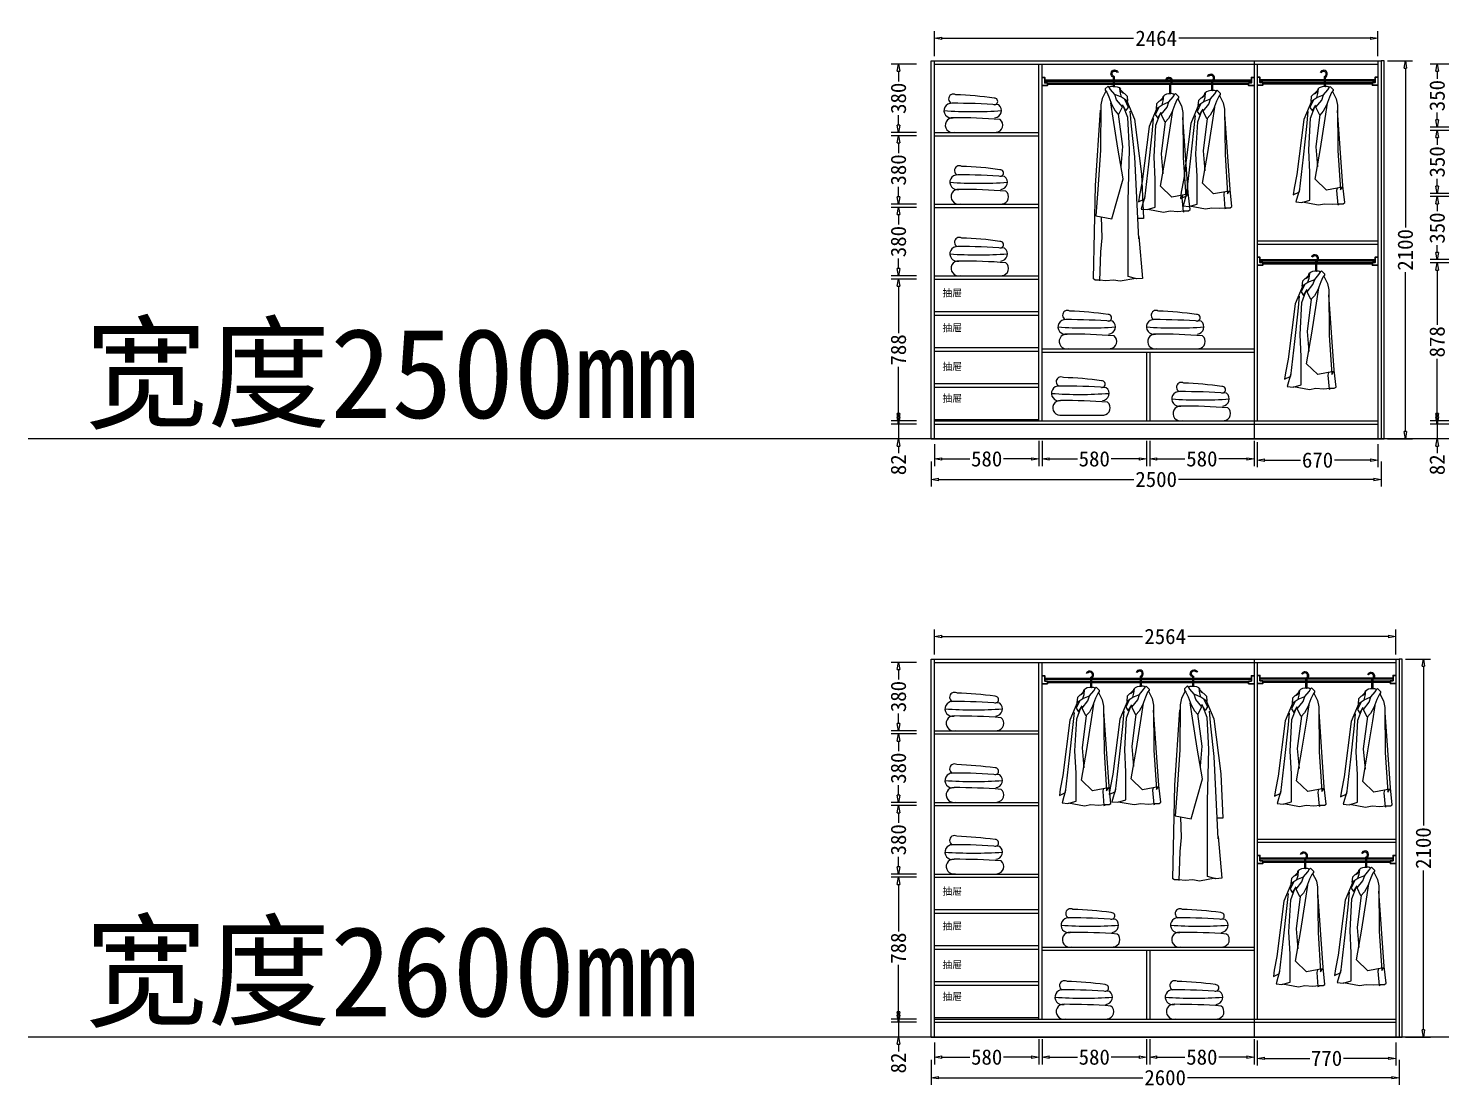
# Model space of a CAD drawing. Header units: millimetres. Extents: x 304407 to 361076, y -1262425 to -1203358.
# Drawn here: x 304407 to 312263, y -1242482 to -1236596 of the extents above; entities that cross this region are included whole.
import ezdxf

# ---------------------------------------------------------------- set-up
doc = ezdxf.new("R2010")
doc.units = ezdxf.units.MM
doc.header["$LTSCALE"] = 20
doc.layers.get('Defpoints').update_dxf_attribs({"color": 250})
for name, color, linetype in [('8', 8, 'Continuous'), ('LAYER10', 11, 'Continuous'), ('LAYER8', 11, 'Continuous'), ('图层3', 4, 'Continuous'), ('墙体', 40, 'Continuous')]:
    doc.layers.add(name, color=color, linetype=linetype)
doc.styles.get("Standard").update_dxf_attribs({"font": 'SimSun.ttf', "height": 85})
doc.styles.add('text', font='SimSun.ttf', dxfattribs={"height": 85})
doc.dimstyles.new('周文晶', dxfattribs={"dimtxt": 70, "dimasz": 40, "dimexe": 40, "dimexo": 30, "dimgap": 10, "dimtad": 0, "dimdec": 0, "dimtxsty": 'Standard', "dimblk": 'CLOSEDBLANK', "dimcen": 200, "dimclrd": 256, "dimclre": 256, "dimadec": 0, "dimazin": 0, "dimtfac": 1, "dimtdec": 0, "dimtmove": 0, "dimatfit": 3, "dimldrblk": 'CLOSEDBLANK', "dimfxl": 100, "dimfxlon": 1, "dimarcsym": 0})

# ---------------------------------------------------------------- blocks, each defined once
blk = doc.blocks.new('_ClosedBlank')
at = {"color": 0, "linetype": 'ByBlock', "lineweight": -2}
for p, q in [((-1, 0.17), (0, 0)), ((-1, 0.17), (-1, -0.17)), ((0, 0), (-1, -0.17))]:
    blk.add_line(p, q, dxfattribs=at)
blk = doc.blocks.new('*D1482')
at = {"lineweight": -2, "transparency": 16777216}
for p, q in [((309444, -1238907.1), (309444, -1239028.7)), ((310024, -1238888.7), (310024, -1239028.7)), ((309484, -1238988.7), (309640, -1238988.7)), ((309984, -1238988.7), (309828.1, -1238988.7))]:
    blk.add_line(p, q, dxfattribs=at)
at = {"layer": 'Defpoints', "color": 0, "transparency": 16777216}
for p in [(310024, -1238777.1), (309444, -1238877.1), (310024, -1238988.7)]:
    blk.add_point(p, dxfattribs=at)
at = {"lineweight": -2, "transparency": 16777216, "xscale": 40, "yscale": 40, "zscale": 40, "rotation": 180}
blk.add_blockref('_ClosedBlank', (309444, -1238988.7), dxfattribs=at)
at = {"lineweight": -2, "transparency": 16777216, "xscale": 40, "yscale": 40, "zscale": 40}
blk.add_blockref('_ClosedBlank', (310024, -1238988.7), dxfattribs=at)
at = {"color": 0, "transparency": 16777216, "insert": (309734, -1238988.7), "char_height": 85, "attachment_point": 5}
blk.add_mtext('580', dxfattribs=at)
blk = doc.blocks.new('*D1483')
at = {"lineweight": -2, "transparency": 16777216}
for p, q in [((310042, -1238888.7), (310042, -1239028.7)), ((310622, -1238888.7), (310622, -1239028.7)), ((310082, -1238988.7), (310238, -1238988.7)), ((310582, -1238988.7), (310426.1, -1238988.7))]:
    blk.add_line(p, q, dxfattribs=at)
at = {"layer": 'Defpoints', "color": 0, "transparency": 16777216}
for p in [(310042, -1236795.1), (310622, -1238777.1), (310622, -1238988.7)]:
    blk.add_point(p, dxfattribs=at)
at = {"lineweight": -2, "transparency": 16777216, "xscale": 40, "yscale": 40, "zscale": 40, "rotation": 180}
blk.add_blockref('_ClosedBlank', (310042, -1238988.7), dxfattribs=at)
at = {"lineweight": -2, "transparency": 16777216, "xscale": 40, "yscale": 40, "zscale": 40}
blk.add_blockref('_ClosedBlank', (310622, -1238988.7), dxfattribs=at)
at = {"color": 0, "transparency": 16777216, "insert": (310332, -1238988.7), "char_height": 85, "attachment_point": 5}
blk.add_mtext('580', dxfattribs=at)
blk = doc.blocks.new('*D1484')
at = {"lineweight": -2, "transparency": 16777216}
for p, q in [((309444, -1236751.7), (309444, -1236611.7)), ((311908, -1236751.7), (311908, -1236611.7)), ((309484, -1236651.7), (310550.3, -1236651.7)), ((311868, -1236651.7), (310801.7, -1236651.7))]:
    blk.add_line(p, q, dxfattribs=at)
at = {"layer": 'Defpoints', "color": 0, "transparency": 16777216}
for p in [(311908, -1236651.7), (309444, -1236795.1), (311908, -1236795.1)]:
    blk.add_point(p, dxfattribs=at)
at = {"lineweight": -2, "transparency": 16777216, "xscale": 40, "yscale": 40, "zscale": 40, "rotation": 180}
blk.add_blockref('_ClosedBlank', (309444, -1236651.7), dxfattribs=at)
at = {"lineweight": -2, "transparency": 16777216, "xscale": 40, "yscale": 40, "zscale": 40}
blk.add_blockref('_ClosedBlank', (311908, -1236651.7), dxfattribs=at)
at = {"color": 0, "transparency": 16777216, "insert": (310676, -1236651.7), "char_height": 85, "attachment_point": 5}
blk.add_mtext('2464', dxfattribs=at)
blk = doc.blocks.new('*D1485')
at = {"lineweight": -2, "transparency": 16777216}
for p, q in [((309426, -1239002.8), (309426, -1239142.8)), ((311926, -1239002.8), (311926, -1239142.8)), ((309466, -1239102.8), (310551.3, -1239102.8)), ((311886, -1239102.8), (310800.8, -1239102.8))]:
    blk.add_line(p, q, dxfattribs=at)
at = {"layer": 'Defpoints', "color": 0, "transparency": 16777216}
for p in [(309426, -1238877.1), (311926, -1238877.1), (311926, -1239102.8)]:
    blk.add_point(p, dxfattribs=at)
at = {"lineweight": -2, "transparency": 16777216, "xscale": 40, "yscale": 40, "zscale": 40, "rotation": 180}
blk.add_blockref('_ClosedBlank', (309426, -1239102.8), dxfattribs=at)
at = {"lineweight": -2, "transparency": 16777216, "xscale": 40, "yscale": 40, "zscale": 40}
blk.add_blockref('_ClosedBlank', (311926, -1239102.8), dxfattribs=at)
at = {"color": 0, "transparency": 16777216, "insert": (310676, -1239102.8), "char_height": 85, "attachment_point": 5}
blk.add_mtext('2500', dxfattribs=at)
blk = doc.blocks.new('*D1486')
at = {"lineweight": -2, "transparency": 16777216}
for p, q in [((309243.8, -1238755.1), (309243.8, -1238715.1)), ((309343.8, -1238795.1), (309203.8, -1238795.1)), ((309243.8, -1238795.1), (309243.8, -1238877.1)), ((309343.8, -1238877.1), (309203.8, -1238877.1)), ((309243.8, -1238917.1), (309243.8, -1238957.1))]:
    blk.add_line(p, q, dxfattribs=at)
at = {"layer": 'Defpoints', "color": 0, "transparency": 16777216}
for p in [(309243.8, -1238795.1), (309444, -1238795.1), (309426, -1238877.1)]:
    blk.add_point(p, dxfattribs=at)
at = {"lineweight": -2, "transparency": 16777216, "xscale": 40, "yscale": 40, "zscale": 40}
for p, rotation in [((309243.8, -1238795.1), 270), ((309243.8, -1238877.1), 90)]:
    blk.add_blockref('_ClosedBlank', p, dxfattribs=dict(at, rotation=rotation))
at = {"color": 0, "transparency": 16777216, "insert": (309243.8, -1239021.2), "char_height": 85, "attachment_point": 5, "rotation": 90}
blk.add_mtext('82', dxfattribs=at)
blk = doc.blocks.new('*D1487')
at = {"lineweight": -2, "transparency": 16777216}
for p, q in [((309343.8, -1237989.1), (309203.8, -1237989.1)), ((309243.8, -1238029.1), (309243.8, -1238289.8)), ((309243.8, -1238737.1), (309243.8, -1238476.5)), ((309343.8, -1238777.1), (309203.8, -1238777.1))]:
    blk.add_line(p, q, dxfattribs=at)
at = {"layer": 'Defpoints', "color": 0, "transparency": 16777216}
for p in [(309243.8, -1237989.1), (309444, -1237989.1), (309444, -1238777.1)]:
    blk.add_point(p, dxfattribs=at)
at = {"lineweight": -2, "transparency": 16777216, "xscale": 40, "yscale": 40, "zscale": 40}
for p, rotation in [((309243.8, -1237989.1), 90), ((309243.8, -1238777.1), 270)]:
    blk.add_blockref('_ClosedBlank', p, dxfattribs=dict(at, rotation=rotation))
at = {"color": 0, "transparency": 16777216, "insert": (309243.8, -1238383.1), "char_height": 85, "attachment_point": 5, "rotation": 90}
blk.add_mtext('788', dxfattribs=at)
blk = doc.blocks.new('*D1488')
at = {"lineweight": -2, "transparency": 16777216}
for p, q in [((309343.8, -1237591.1), (309203.8, -1237591.1)), ((309243.8, -1237631.1), (309243.8, -1237687.1)), ((309243.8, -1237931.1), (309243.8, -1237875.2)), ((309343.8, -1237971.1), (309203.8, -1237971.1))]:
    blk.add_line(p, q, dxfattribs=at)
at = {"layer": 'Defpoints', "color": 0, "transparency": 16777216}
for p in [(309243.8, -1237591.1), (309444, -1237591.1), (309444, -1237971.1)]:
    blk.add_point(p, dxfattribs=at)
at = {"lineweight": -2, "transparency": 16777216, "xscale": 40, "yscale": 40, "zscale": 40}
for p, rotation in [((309243.8, -1237591.1), 90), ((309243.8, -1237971.1), 270)]:
    blk.add_blockref('_ClosedBlank', p, dxfattribs=dict(at, rotation=rotation))
at = {"color": 0, "transparency": 16777216, "insert": (309243.8, -1237781.1), "char_height": 85, "attachment_point": 5, "rotation": 90}
blk.add_mtext('380', dxfattribs=at)
blk = doc.blocks.new('*D1489')
at = {"lineweight": -2, "transparency": 16777216}
for p, q in [((309343.8, -1237193.1), (309203.8, -1237193.1)), ((309243.8, -1237233.1), (309243.8, -1237289.1)), ((309243.8, -1237533.1), (309243.8, -1237477.2)), ((309343.8, -1237573.1), (309203.8, -1237573.1))]:
    blk.add_line(p, q, dxfattribs=at)
at = {"layer": 'Defpoints', "color": 0, "transparency": 16777216}
for p in [(309243.8, -1237193.1), (309444, -1237193.1), (309444, -1237573.1)]:
    blk.add_point(p, dxfattribs=at)
at = {"lineweight": -2, "transparency": 16777216, "xscale": 40, "yscale": 40, "zscale": 40}
for p, rotation in [((309243.8, -1237193.1), 90), ((309243.8, -1237573.1), 270)]:
    blk.add_blockref('_ClosedBlank', p, dxfattribs=dict(at, rotation=rotation))
at = {"color": 0, "transparency": 16777216, "insert": (309243.8, -1237383.1), "char_height": 85, "attachment_point": 5, "rotation": 90}
blk.add_mtext('380', dxfattribs=at)
blk = doc.blocks.new('*D1490')
at = {"lineweight": -2, "transparency": 16777216}
for p, q in [((309343.8, -1236795.1), (309203.8, -1236795.1)), ((309243.8, -1236835.1), (309243.8, -1236891.1)), ((309243.8, -1237135.1), (309243.8, -1237079.2)), ((309343.8, -1237175.1), (309203.8, -1237175.1))]:
    blk.add_line(p, q, dxfattribs=at)
at = {"layer": 'Defpoints', "color": 0, "transparency": 16777216}
for p in [(309243.8, -1236795.1), (309444, -1236795.1), (309444, -1237175.1)]:
    blk.add_point(p, dxfattribs=at)
at = {"lineweight": -2, "transparency": 16777216, "xscale": 40, "yscale": 40, "zscale": 40}
for p, rotation in [((309243.8, -1236795.1), 90), ((309243.8, -1237175.1), 270)]:
    blk.add_blockref('_ClosedBlank', p, dxfattribs=dict(at, rotation=rotation))
at = {"color": 0, "transparency": 16777216, "insert": (309243.8, -1236985.1), "char_height": 85, "attachment_point": 5, "rotation": 90}
blk.add_mtext('380', dxfattribs=at)
blk = doc.blocks.new('*D1491')
at = {"lineweight": -2, "transparency": 16777216}
for p, q in [((311960.9, -1236777.1), (312100.9, -1236777.1)), ((312060.9, -1236817.1), (312060.9, -1237702.4)), ((312060.9, -1238837.1), (312060.9, -1237951.9)), ((311960.9, -1238877.1), (312100.9, -1238877.1))]:
    blk.add_line(p, q, dxfattribs=at)
at = {"layer": 'Defpoints', "color": 0, "transparency": 16777216}
for p in [(311926, -1236777.1), (312060.9, -1236777.1), (311926, -1238877.1)]:
    blk.add_point(p, dxfattribs=at)
at = {"lineweight": -2, "transparency": 16777216, "xscale": 40, "yscale": 40, "zscale": 40}
for p, rotation in [((312060.9, -1236777.1), 90), ((312060.9, -1238877.1), 270)]:
    blk.add_blockref('_ClosedBlank', p, dxfattribs=dict(at, rotation=rotation))
at = {"color": 0, "transparency": 16777216, "insert": (312060.9, -1237827.1), "char_height": 85, "attachment_point": 5, "rotation": 90}
blk.add_mtext('2100', dxfattribs=at)
blk = doc.blocks.new('*D1492')
at = {"lineweight": -2, "transparency": 16777216}
for p, q in [((311238, -1238895.3), (311238, -1239035.3)), ((311908, -1238907.1), (311908, -1239035.3)), ((311278, -1238995.3), (311478.3, -1238995.3)), ((311868, -1238995.3), (311667.8, -1238995.3))]:
    blk.add_line(p, q, dxfattribs=at)
at = {"layer": 'Defpoints', "color": 0, "transparency": 16777216}
for p in [(311238, -1238777.1), (311908, -1238877.1), (311908, -1238995.3)]:
    blk.add_point(p, dxfattribs=at)
at = {"lineweight": -2, "transparency": 16777216, "xscale": 40, "yscale": 40, "zscale": 40, "rotation": 180}
blk.add_blockref('_ClosedBlank', (311238, -1238995.3), dxfattribs=at)
at = {"lineweight": -2, "transparency": 16777216, "xscale": 40, "yscale": 40, "zscale": 40}
blk.add_blockref('_ClosedBlank', (311908, -1238995.3), dxfattribs=at)
at = {"color": 0, "transparency": 16777216, "insert": (311573, -1238995.3), "char_height": 85, "attachment_point": 5}
blk.add_mtext('670', dxfattribs=at)
blk = doc.blocks.new('*D1523')
at = {"lineweight": -2, "transparency": 16777216}
for p, q in [((312238, -1238755.1), (312238, -1238715.1)), ((312338, -1238795.1), (312198, -1238795.1)), ((312238, -1238795.1), (312238, -1238877.1)), ((312338, -1238877.1), (312198, -1238877.1)), ((312238, -1238917.1), (312238, -1238957.1))]:
    blk.add_line(p, q, dxfattribs=at)
at = {"layer": 'Defpoints', "color": 0, "transparency": 16777216}
for p in [(312238, -1238795.1), (312438.2, -1238795.1), (312420.2, -1238877.1)]:
    blk.add_point(p, dxfattribs=at)
at = {"lineweight": -2, "transparency": 16777216, "xscale": 40, "yscale": 40, "zscale": 40}
for p, rotation in [((312238, -1238795.1), 270), ((312238, -1238877.1), 90)]:
    blk.add_blockref('_ClosedBlank', p, dxfattribs=dict(at, rotation=rotation))
at = {"color": 0, "transparency": 16777216, "insert": (312238, -1239021.2), "char_height": 85, "attachment_point": 5, "rotation": 90}
blk.add_mtext('82', dxfattribs=at)
blk = doc.blocks.new('*D1524')
at = {"lineweight": -2, "transparency": 16777216}
for p, q in [((312338, -1237899.1), (312198, -1237899.1)), ((312238, -1237939.1), (312238, -1238243.6)), ((312238, -1238737.1), (312238, -1238432.6)), ((312338, -1238777.1), (312198, -1238777.1))]:
    blk.add_line(p, q, dxfattribs=at)
at = {"layer": 'Defpoints', "color": 0, "transparency": 16777216}
for p in [(312238, -1237899.1), (312438.2, -1237899.1), (312438.2, -1238777.1)]:
    blk.add_point(p, dxfattribs=at)
at = {"lineweight": -2, "transparency": 16777216, "xscale": 40, "yscale": 40, "zscale": 40}
for p, rotation in [((312238, -1237899.1), 90), ((312238, -1238777.1), 270)]:
    blk.add_blockref('_ClosedBlank', p, dxfattribs=dict(at, rotation=rotation))
at = {"color": 0, "transparency": 16777216, "insert": (312238, -1238338.1), "char_height": 85, "attachment_point": 5, "rotation": 90}
blk.add_mtext('878', dxfattribs=at)
blk = doc.blocks.new('*D1525')
at = {"lineweight": -2, "transparency": 16777216}
for p, q in [((312338, -1237531.1), (312198, -1237531.1)), ((312238, -1237571.1), (312238, -1237612.1)), ((312238, -1237841.1), (312238, -1237800.2)), ((312338, -1237881.1), (312198, -1237881.1))]:
    blk.add_line(p, q, dxfattribs=at)
at = {"layer": 'Defpoints', "color": 0, "transparency": 16777216}
for p in [(312238, -1237531.1), (312438.2, -1237531.1), (312438.2, -1237881.1)]:
    blk.add_point(p, dxfattribs=at)
at = {"lineweight": -2, "transparency": 16777216, "xscale": 40, "yscale": 40, "zscale": 40}
for p, rotation in [((312238, -1237531.1), 90), ((312238, -1237881.1), 270)]:
    blk.add_blockref('_ClosedBlank', p, dxfattribs=dict(at, rotation=rotation))
at = {"color": 0, "transparency": 16777216, "insert": (312238, -1237706.1), "char_height": 85, "attachment_point": 5, "rotation": 90}
blk.add_mtext('350', dxfattribs=at)
blk = doc.blocks.new('*D1526')
at = {"lineweight": -2, "transparency": 16777216}
for p, q in [((312338, -1237163.1), (312198, -1237163.1)), ((312238, -1237203.1), (312238, -1237244.1)), ((312238, -1237473.1), (312238, -1237432.2)), ((312338, -1237513.1), (312198, -1237513.1))]:
    blk.add_line(p, q, dxfattribs=at)
at = {"layer": 'Defpoints', "color": 0, "transparency": 16777216}
for p in [(312238, -1237163.1), (312438.2, -1237163.1), (312438.2, -1237513.1)]:
    blk.add_point(p, dxfattribs=at)
at = {"lineweight": -2, "transparency": 16777216, "xscale": 40, "yscale": 40, "zscale": 40}
for p, rotation in [((312238, -1237163.1), 90), ((312238, -1237513.1), 270)]:
    blk.add_blockref('_ClosedBlank', p, dxfattribs=dict(at, rotation=rotation))
at = {"color": 0, "transparency": 16777216, "insert": (312238, -1237338.1), "char_height": 85, "attachment_point": 5, "rotation": 90}
blk.add_mtext('350', dxfattribs=at)
blk = doc.blocks.new('*D1527')
at = {"lineweight": -2, "transparency": 16777216}
for p, q in [((312338, -1236795.1), (312198, -1236795.1)), ((312238, -1236835.1), (312238, -1236876.1)), ((312238, -1237105.1), (312238, -1237064.2)), ((312338, -1237145.1), (312198, -1237145.1))]:
    blk.add_line(p, q, dxfattribs=at)
at = {"layer": 'Defpoints', "color": 0, "transparency": 16777216}
for p in [(312238, -1236795.1), (312438.2, -1236795.1), (312438.2, -1237145.1)]:
    blk.add_point(p, dxfattribs=at)
at = {"lineweight": -2, "transparency": 16777216, "xscale": 40, "yscale": 40, "zscale": 40}
for p, rotation in [((312238, -1236795.1), 90), ((312238, -1237145.1), 270)]:
    blk.add_blockref('_ClosedBlank', p, dxfattribs=dict(at, rotation=rotation))
at = {"color": 0, "transparency": 16777216, "insert": (312238, -1236970.1), "char_height": 85, "attachment_point": 5, "rotation": 90}
blk.add_mtext('350', dxfattribs=at)
blk = doc.blocks.new('*D1571')
at = {"lineweight": -2, "transparency": 16777216}
for p, q in [((310024, -1242212.5), (310024, -1242352.5)), ((309444, -1242230.9), (309444, -1242352.5)), ((309484, -1242312.5), (309640, -1242312.5)), ((309984, -1242312.5), (309828.1, -1242312.5))]:
    blk.add_line(p, q, dxfattribs=at)
at = {"layer": 'Defpoints', "color": 0, "transparency": 16777216}
for p in [(310024, -1242100.9), (309444, -1242200.9), (310024, -1242312.5)]:
    blk.add_point(p, dxfattribs=at)
at = {"lineweight": -2, "transparency": 16777216, "xscale": 40, "yscale": 40, "zscale": 40, "rotation": 180}
blk.add_blockref('_ClosedBlank', (309444, -1242312.5), dxfattribs=at)
at = {"lineweight": -2, "transparency": 16777216, "xscale": 40, "yscale": 40, "zscale": 40}
blk.add_blockref('_ClosedBlank', (310024, -1242312.5), dxfattribs=at)
at = {"color": 0, "transparency": 16777216, "insert": (309734, -1242312.5), "char_height": 85, "attachment_point": 5}
blk.add_mtext('580', dxfattribs=at)
blk = doc.blocks.new('*D1572')
at = {"lineweight": -2, "transparency": 16777216}
for p, q in [((310042, -1242212.5), (310042, -1242352.5)), ((310622, -1242212.5), (310622, -1242352.5)), ((310082, -1242312.5), (310238, -1242312.5)), ((310582, -1242312.5), (310426.1, -1242312.5))]:
    blk.add_line(p, q, dxfattribs=at)
at = {"layer": 'Defpoints', "color": 0, "transparency": 16777216}
for p in [(310042, -1240118.9), (310622, -1242100.9), (310622, -1242312.5)]:
    blk.add_point(p, dxfattribs=at)
at = {"lineweight": -2, "transparency": 16777216, "xscale": 40, "yscale": 40, "zscale": 40, "rotation": 180}
blk.add_blockref('_ClosedBlank', (310042, -1242312.5), dxfattribs=at)
at = {"lineweight": -2, "transparency": 16777216, "xscale": 40, "yscale": 40, "zscale": 40}
blk.add_blockref('_ClosedBlank', (310622, -1242312.5), dxfattribs=at)
at = {"color": 0, "transparency": 16777216, "insert": (310332, -1242312.5), "char_height": 85, "attachment_point": 5}
blk.add_mtext('580', dxfattribs=at)
blk = doc.blocks.new('*D1573')
at = {"lineweight": -2, "transparency": 16777216}
for p, q in [((309444, -1240075.6), (309444, -1239935.6)), ((312008, -1240075.6), (312008, -1239935.6)), ((309484, -1239975.6), (310600.3, -1239975.6)), ((311968, -1239975.6), (310851.7, -1239975.6))]:
    blk.add_line(p, q, dxfattribs=at)
at = {"layer": 'Defpoints', "color": 0, "transparency": 16777216}
for p in [(312008, -1239975.6), (309444, -1240118.9), (312008, -1240118.9)]:
    blk.add_point(p, dxfattribs=at)
at = {"lineweight": -2, "transparency": 16777216, "xscale": 40, "yscale": 40, "zscale": 40, "rotation": 180}
blk.add_blockref('_ClosedBlank', (309444, -1239975.6), dxfattribs=at)
at = {"lineweight": -2, "transparency": 16777216, "xscale": 40, "yscale": 40, "zscale": 40}
blk.add_blockref('_ClosedBlank', (312008, -1239975.6), dxfattribs=at)
at = {"color": 0, "transparency": 16777216, "insert": (310726, -1239975.6), "char_height": 85, "attachment_point": 5}
blk.add_mtext('2564', dxfattribs=at)
blk = doc.blocks.new('*D1574')
at = {"lineweight": -2, "transparency": 16777216}
for p, q in [((309426, -1242326.6), (309426, -1242466.6)), ((312026, -1242326.6), (312026, -1242466.6)), ((309466, -1242426.6), (310601.3, -1242426.6)), ((311986, -1242426.6), (310850.8, -1242426.6))]:
    blk.add_line(p, q, dxfattribs=at)
at = {"layer": 'Defpoints', "color": 0, "transparency": 16777216}
for p in [(309426, -1242200.9), (312026, -1242200.9), (312026, -1242426.6)]:
    blk.add_point(p, dxfattribs=at)
at = {"lineweight": -2, "transparency": 16777216, "xscale": 40, "yscale": 40, "zscale": 40, "rotation": 180}
blk.add_blockref('_ClosedBlank', (309426, -1242426.6), dxfattribs=at)
at = {"lineweight": -2, "transparency": 16777216, "xscale": 40, "yscale": 40, "zscale": 40}
blk.add_blockref('_ClosedBlank', (312026, -1242426.6), dxfattribs=at)
at = {"color": 0, "transparency": 16777216, "insert": (310726, -1242426.6), "char_height": 85, "attachment_point": 5}
blk.add_mtext('2600', dxfattribs=at)
blk = doc.blocks.new('*D1575')
at = {"lineweight": -2, "transparency": 16777216}
for p, q in [((309243.8, -1242078.9), (309243.8, -1242038.9)), ((309343.8, -1242118.9), (309203.8, -1242118.9)), ((309243.8, -1242118.9), (309243.8, -1242200.9)), ((309343.8, -1242200.9), (309203.8, -1242200.9)), ((309243.8, -1242240.9), (309243.8, -1242280.9))]:
    blk.add_line(p, q, dxfattribs=at)
at = {"layer": 'Defpoints', "color": 0, "transparency": 16777216}
for p in [(309243.8, -1242118.9), (309444, -1242118.9), (309426, -1242200.9)]:
    blk.add_point(p, dxfattribs=at)
at = {"lineweight": -2, "transparency": 16777216, "xscale": 40, "yscale": 40, "zscale": 40}
for p, rotation in [((309243.8, -1242118.9), 270), ((309243.8, -1242200.9), 90)]:
    blk.add_blockref('_ClosedBlank', p, dxfattribs=dict(at, rotation=rotation))
at = {"color": 0, "transparency": 16777216, "insert": (309243.8, -1242345), "char_height": 85, "attachment_point": 5, "rotation": 90}
blk.add_mtext('82', dxfattribs=at)
blk = doc.blocks.new('*D1576')
at = {"lineweight": -2, "transparency": 16777216}
for p, q in [((309343.8, -1241312.9), (309203.8, -1241312.9)), ((309243.8, -1241352.9), (309243.8, -1241613.6)), ((309243.8, -1242060.9), (309243.8, -1241800.3)), ((309343.8, -1242100.9), (309203.8, -1242100.9))]:
    blk.add_line(p, q, dxfattribs=at)
at = {"layer": 'Defpoints', "color": 0, "transparency": 16777216}
for p in [(309243.8, -1241312.9), (309444, -1241312.9), (309444, -1242100.9)]:
    blk.add_point(p, dxfattribs=at)
at = {"lineweight": -2, "transparency": 16777216, "xscale": 40, "yscale": 40, "zscale": 40}
for p, rotation in [((309243.8, -1241312.9), 90), ((309243.8, -1242100.9), 270)]:
    blk.add_blockref('_ClosedBlank', p, dxfattribs=dict(at, rotation=rotation))
at = {"color": 0, "transparency": 16777216, "insert": (309243.8, -1241706.9), "char_height": 85, "attachment_point": 5, "rotation": 90}
blk.add_mtext('788', dxfattribs=at)
blk = doc.blocks.new('*D1577')
at = {"lineweight": -2, "transparency": 16777216}
for p, q in [((309343.8, -1240914.9), (309203.8, -1240914.9)), ((309243.8, -1240954.9), (309243.8, -1241010.9)), ((309243.8, -1241254.9), (309243.8, -1241199)), ((309343.8, -1241294.9), (309203.8, -1241294.9))]:
    blk.add_line(p, q, dxfattribs=at)
at = {"layer": 'Defpoints', "color": 0, "transparency": 16777216}
for p in [(309243.8, -1240914.9), (309444, -1240914.9), (309444, -1241294.9)]:
    blk.add_point(p, dxfattribs=at)
at = {"lineweight": -2, "transparency": 16777216, "xscale": 40, "yscale": 40, "zscale": 40}
for p, rotation in [((309243.8, -1240914.9), 90), ((309243.8, -1241294.9), 270)]:
    blk.add_blockref('_ClosedBlank', p, dxfattribs=dict(at, rotation=rotation))
at = {"color": 0, "transparency": 16777216, "insert": (309243.8, -1241104.9), "char_height": 85, "attachment_point": 5, "rotation": 90}
blk.add_mtext('380', dxfattribs=at)
blk = doc.blocks.new('*D1578')
at = {"lineweight": -2, "transparency": 16777216}
for p, q in [((309343.8, -1240516.9), (309203.8, -1240516.9)), ((309243.8, -1240556.9), (309243.8, -1240612.9)), ((309243.8, -1240856.9), (309243.8, -1240801)), ((309343.8, -1240896.9), (309203.8, -1240896.9))]:
    blk.add_line(p, q, dxfattribs=at)
at = {"layer": 'Defpoints', "color": 0, "transparency": 16777216}
for p in [(309243.8, -1240516.9), (309444, -1240516.9), (309444, -1240896.9)]:
    blk.add_point(p, dxfattribs=at)
at = {"lineweight": -2, "transparency": 16777216, "xscale": 40, "yscale": 40, "zscale": 40}
for p, rotation in [((309243.8, -1240516.9), 90), ((309243.8, -1240896.9), 270)]:
    blk.add_blockref('_ClosedBlank', p, dxfattribs=dict(at, rotation=rotation))
at = {"color": 0, "transparency": 16777216, "insert": (309243.8, -1240706.9), "char_height": 85, "attachment_point": 5, "rotation": 90}
blk.add_mtext('380', dxfattribs=at)
blk = doc.blocks.new('*D1579')
at = {"lineweight": -2, "transparency": 16777216}
for p, q in [((309343.8, -1240118.9), (309203.8, -1240118.9)), ((309243.8, -1240158.9), (309243.8, -1240214.9)), ((309243.8, -1240458.9), (309243.8, -1240403)), ((309343.8, -1240498.9), (309203.8, -1240498.9))]:
    blk.add_line(p, q, dxfattribs=at)
at = {"layer": 'Defpoints', "color": 0, "transparency": 16777216}
for p in [(309243.8, -1240118.9), (309444, -1240118.9), (309444, -1240498.9)]:
    blk.add_point(p, dxfattribs=at)
at = {"lineweight": -2, "transparency": 16777216, "xscale": 40, "yscale": 40, "zscale": 40}
for p, rotation in [((309243.8, -1240118.9), 90), ((309243.8, -1240498.9), 270)]:
    blk.add_blockref('_ClosedBlank', p, dxfattribs=dict(at, rotation=rotation))
at = {"color": 0, "transparency": 16777216, "insert": (309243.8, -1240308.9), "char_height": 85, "attachment_point": 5, "rotation": 90}
blk.add_mtext('380', dxfattribs=at)
blk = doc.blocks.new('*D1580')
at = {"lineweight": -2, "transparency": 16777216}
for p, q in [((312060.9, -1240100.9), (312200.9, -1240100.9)), ((312160.9, -1240140.9), (312160.9, -1241026.2)), ((312160.9, -1242160.9), (312160.9, -1241275.7)), ((312060.9, -1242200.9), (312200.9, -1242200.9))]:
    blk.add_line(p, q, dxfattribs=at)
at = {"layer": 'Defpoints', "color": 0, "transparency": 16777216}
for p in [(312026, -1240100.9), (312160.9, -1240100.9), (312026, -1242200.9)]:
    blk.add_point(p, dxfattribs=at)
at = {"lineweight": -2, "transparency": 16777216, "xscale": 40, "yscale": 40, "zscale": 40}
for p, rotation in [((312160.9, -1240100.9), 90), ((312160.9, -1242200.9), 270)]:
    blk.add_blockref('_ClosedBlank', p, dxfattribs=dict(at, rotation=rotation))
at = {"color": 0, "transparency": 16777216, "insert": (312160.9, -1241150.9), "char_height": 85, "attachment_point": 5, "rotation": 90}
blk.add_mtext('2100', dxfattribs=at)
blk = doc.blocks.new('*D1581')
at = {"lineweight": -2, "transparency": 16777216}
for p, q in [((311238, -1242219.2), (311238, -1242359.2)), ((312008, -1242230.9), (312008, -1242359.2)), ((311278, -1242319.2), (311529.2, -1242319.2)), ((311968, -1242319.2), (311716.9, -1242319.2))]:
    blk.add_line(p, q, dxfattribs=at)
at = {"layer": 'Defpoints', "color": 0, "transparency": 16777216}
for p in [(311238, -1242100.9), (312008, -1242200.9), (312008, -1242319.2)]:
    blk.add_point(p, dxfattribs=at)
at = {"lineweight": -2, "transparency": 16777216, "xscale": 40, "yscale": 40, "zscale": 40, "rotation": 180}
blk.add_blockref('_ClosedBlank', (311238, -1242319.2), dxfattribs=at)
at = {"lineweight": -2, "transparency": 16777216, "xscale": 40, "yscale": 40, "zscale": 40}
blk.add_blockref('_ClosedBlank', (312008, -1242319.2), dxfattribs=at)
at = {"color": 0, "transparency": 16777216, "insert": (311623, -1242319.2), "char_height": 85, "attachment_point": 5}
blk.add_mtext('770', dxfattribs=at)
blk = doc.blocks.new('*D1608')
at = {"lineweight": -2, "transparency": 16777216}
for p, q in [((310640, -1242212.5), (310640, -1242352.5)), ((311220, -1242212.5), (311220, -1242352.5)), ((310680, -1242312.5), (310836, -1242312.5)), ((311180, -1242312.5), (311024.1, -1242312.5))]:
    blk.add_line(p, q, dxfattribs=at)
at = {"layer": 'Defpoints', "color": 0, "transparency": 16777216}
for p in [(310640, -1242100.9), (311220, -1242100.9), (311220, -1242312.5)]:
    blk.add_point(p, dxfattribs=at)
at = {"lineweight": -2, "transparency": 16777216, "xscale": 40, "yscale": 40, "zscale": 40, "rotation": 180}
blk.add_blockref('_ClosedBlank', (310640, -1242312.5), dxfattribs=at)
at = {"lineweight": -2, "transparency": 16777216, "xscale": 40, "yscale": 40, "zscale": 40}
blk.add_blockref('_ClosedBlank', (311220, -1242312.5), dxfattribs=at)
at = {"color": 0, "transparency": 16777216, "insert": (310930, -1242312.5), "char_height": 85, "attachment_point": 5}
blk.add_mtext('580', dxfattribs=at)
blk = doc.blocks.new('*D1685')
at = {"lineweight": -2, "transparency": 16777216}
for p, q in [((310640, -1238888.7), (310640, -1239028.7)), ((311220, -1238888.7), (311220, -1239028.7)), ((310680, -1238988.7), (310836, -1238988.7)), ((311180, -1238988.7), (311024.1, -1238988.7))]:
    blk.add_line(p, q, dxfattribs=at)
at = {"layer": 'Defpoints', "color": 0, "transparency": 16777216}
for p in [(310640, -1238777.1), (311220, -1238777.1), (311220, -1238988.7)]:
    blk.add_point(p, dxfattribs=at)
at = {"lineweight": -2, "transparency": 16777216, "xscale": 40, "yscale": 40, "zscale": 40, "rotation": 180}
blk.add_blockref('_ClosedBlank', (310640, -1238988.7), dxfattribs=at)
at = {"lineweight": -2, "transparency": 16777216, "xscale": 40, "yscale": 40, "zscale": 40}
blk.add_blockref('_ClosedBlank', (311220, -1238988.7), dxfattribs=at)
at = {"color": 0, "transparency": 16777216, "insert": (310930, -1238988.7), "char_height": 85, "attachment_point": 5}
blk.add_mtext('580', dxfattribs=at)
blk = doc.blocks.new('A$C1C5764E0')
at = {"layer": '8'}
for p, q in [((172.3, 708.4), (172.3, 657.4)), ((178.3, 708.4), (178.3, 657.4)), ((135.3, 635.3), (99.9, 601.9)), ((137.4, 618.5), (140.1, 644.9)), ((167.9, 611.6), (191.5, 639.3)), ((191.5, 639.3), (201.2, 654.6)), ((201.2, 654.6), (205.3, 658.7)), ((205.3, 658.7), (222, 642.1)), ((222, 635.2), (213.6, 624.1)), ((217.8, 629.6), (238.6, 589.4)), ((222, 642.1), (222, 635.2)), ((103, 580.9), (58.4, 475.1)), ((113.7, 585.2), (93.2, 541.7)), ((99.9, 601.9), (97.1, 574.2)), ((97.1, 574.2), (130.4, 596.4)), ((106.3, 522.1), (125.9, 554.7)), ((126.3, 542.3), (158.2, 582.5)), ((130.4, 596.4), (137.4, 618.5)), ((130.4, 596.4), (167.9, 611.6)), ((158.2, 582.5), (167.9, 611.6)), ((184.5, 553.4), (166.5, 520.1)), ((178.3, 479.5), (191.3, 564.6)), ((201.2, 597.8), (184.5, 553.4)), ((213.6, 624.1), (201.2, 597.8)), ((238.6, 589.4), (245.5, 553.4)), ((245.5, 553.4), (248.3, 302.5)), ((58.4, 475.1), (19.5, 168.8)), ((75, 435), (83.4, 518.8)), ((86.6, 306.3), (96.5, 482.8)), ((93.2, 541.7), (106.3, 522.1)), ((96.5, 482.8), (119.4, 544.9)), ((148.8, 502.4), (125.9, 322.6)), ((147.1, 499.3), (126.3, 542.3)), ((166.5, 520.1), (147.1, 499.3)), ((152.1, 312.8), (178.3, 479.5)), ((276.4, 106.8), (247, 525.3)), ((57, 265.8), (75, 435)), ((125.9, 322.6), (135.7, 211.4)), ((34.3, 73.1), (57, 265.8)), ((93.2, 180.9), (86.6, 306.3)), ((122.6, 142.8), (152.1, 312.8)), ((248.3, 302.5), (262.2, 83.5)), ((19.5, 168.8), (4.8, 92.7)), ((93.2, 26.2), (93.2, 180.9)), ((4.8, 92.7), (0, 56.7)), ((34.3, 86.2), (14.7, 16.3)), ((184.8, 82.8), (122.6, 142.8)), ((273.1, 99.1), (184.8, 82.8)), ((244.2, 93.8), (240.9, 79.6)), ((240.9, 79.6), (247.4, 1.1)), ((262.2, 83.5), (273.1, 99.1)), ((286.7, 13.1), (276.4, 106.8)), ((0, 56.7), (34.3, 73.1)), ((14.7, 16.3), (47.4, 13.1)), ((47.4, 13.1), (93.2, 26.2)), ((50.7, 16.3), (139, 0)), ((139, 0), (175, 6.5)), ((175, 6.5), (217.5, 3.3)), ((217.5, 3.3), (253.5, 6.5)), ((247.4, 1.1), (254, 3.3)), ((253.5, 6.5), (276.9, 6.5)), ((276.9, 6.5), (286.7, 13.1))]:
    blk.add_line(p, q, dxfattribs=at)
for centre, radius, start, end in [((168.9, 727.1), 20.9, 296.63379, 159.52854), ((168.9, 727.1), 14.9, 296.63379, 150.61748), ((175.9, 709.9), 3.91, 94.6712, 201.96259), ((110.9, 641.2), 25.1, 286.26362, 2.02477), ((168.9, 613.1), 43.9, 77.69929, 138.59655), ((186.2, 639.8), 18, 42.48003, 116.33917)]:
    blk.add_arc(centre, radius, start, end, dxfattribs=at)
blk = doc.blocks.new('A$C4F477F88')
at = {"layer": 'LAYER10'}
blk.add_blockref('A$C1C5764E0', (0, 0), dxfattribs=at)
blk = doc.blocks.new('A$C5E603B19')
at = {"layer": 'LAYER8'}
blk.add_blockref('A$C4F477F88', (0, 0), dxfattribs=at)
blk = doc.blocks.new('A$C1B0A679D')
at = {"layer": '图层3'}
blk.add_blockref('A$C5E603B19', (0, 0), dxfattribs=at)
blk = doc.blocks.new('A$C52EB379C')
at = {"layer": '8'}
for p, q in [((163.3, 1134.6), (163.3, 1083.5)), ((169.3, 1134.6), (169.3, 1083.5)), ((91, 1028.1), (88.2, 1000.3)), ((88.2, 1000.3), (121.5, 1022.5)), ((126.4, 1061.5), (91, 1028.1)), ((121.5, 1022.5), (128.4, 1044.7)), ((121.5, 1022.5), (159, 1037.8)), ((128.4, 1044.7), (131.2, 1071)), ((149.3, 1008.7), (159, 1037.8)), ((159, 1037.8), (182.5, 1065.5)), ((192.3, 1023.9), (175.6, 979.5)), ((182.5, 1065.5), (192.3, 1080.7)), ((192.3, 1080.7), (196.4, 1084.9)), ((204.7, 1050.2), (192.3, 1023.9)), ((196.4, 1084.9), (213.1, 1068.3)), ((213.1, 1061.3), (204.7, 1050.2)), ((208.9, 1055.8), (229.7, 1015.6)), ((213.1, 1068.3), (213.1, 1061.3)), ((94.1, 1007.1), (49.5, 901.3)), ((66.1, 861.1), (74.5, 944.9)), ((104.8, 1011.4), (84.3, 967.8)), ((84.3, 967.8), (97.4, 948.2)), ((87.6, 909), (110.5, 971.1)), ((97.4, 948.2), (117, 980.9)), ((117.4, 968.5), (149.3, 1008.7)), ((138.2, 925.5), (117.4, 968.5)), ((157.6, 946.3), (138.2, 925.5)), ((175.6, 979.5), (157.6, 946.3)), ((169.3, 905.7), (182.4, 990.7)), ((229.7, 1015.6), (236.6, 979.5)), ((236.6, 979.5), (239.4, 728.7)), ((267.5, 533), (238.1, 951.5)), ((49.5, 901.3), (10.6, 595)), ((77.7, 732.4), (87.6, 909)), ((139.9, 928.6), (117, 748.8)), ((143.2, 738.9), (169.3, 905.7)), ((48.1, 692), (66.1, 861.1)), ((84.3, 444.7), (77.7, 732.4)), ((113.7, 568.9), (143.2, 738.9)), ((117, 748.8), (126.8, 637.6)), ((239.4, 728.7), (253.3, 509.7)), ((25.4, 235.4), (48.1, 692)), ((10.6, 595), (0, 349)), ((175.9, 346.6), (113.7, 568.9)), ((253.3, 509.7), (264.2, 362.9)), ((277.8, 13.1), (267.5, 533)), ((84.3, 26.2), (84.3, 444.7)), ((0, 349), (31, 349)), ((264.2, 362.9), (175.9, 346.6)), ((235.3, 357.6), (232, 242)), ((25.4, 248.5), (5.8, 16.3)), ((232, 242), (238.5, 163.5)), ((238.5, 163.5), (245.1, 3.3)), ((5.8, 16.3), (38.5, 13.1)), ((38.5, 13.1), (84.3, 26.2)), ((41.7, 16.3), (130.1, 0)), ((130.1, 0), (166.1, 6.5)), ((166.1, 6.5), (208.6, 3.3)), ((208.6, 3.3), (244.6, 6.5)), ((244.6, 6.5), (268, 6.5)), ((268, 6.5), (277.8, 13.1))]:
    blk.add_line(p, q, dxfattribs=at)
for centre, radius, start, end in [((160, 1153.2), 20.9, 296.63379, 159.52854), ((160, 1153.2), 14.9, 296.63379, 150.61748), ((167, 1136), 3.91, 94.6712, 201.96259), ((102, 1067.4), 25.1, 286.26362, 2.02477), ((160, 1039.2), 43.9, 77.69929, 138.59655), ((177.3, 1066), 18, 42.48003, 116.33917)]:
    blk.add_arc(centre, radius, start, end, dxfattribs=at)
blk = doc.blocks.new('A$C05785CA5')
at = {"layer": 'LAYER10'}
blk.add_blockref('A$C52EB379C', (0, 0), dxfattribs=at)
blk = doc.blocks.new('A$C100967EE')
at = {"layer": 'LAYER10'}
blk.add_blockref('A$C05785CA5', (0, 0), dxfattribs=at)
blk = doc.blocks.new('A$C65D30603')
at = {"layer": 'LAYER8'}
blk.add_blockref('A$C100967EE', (0, 0), dxfattribs=at)
blk = doc.blocks.new('A$C50CE712E')
at = {"layer": '图层3'}
blk.add_blockref('A$C65D30603', (0, 0), dxfattribs=at)
blk = doc.blocks.new('A$C11F00F61')
at = {"color": 8}
blk.add_line((48.2, 0), (290.3, 1.2), dxfattribs=at)
at = {"layer": '墙体', "color": 8}
for centre, radius, start, end in [((41, 121.6), 41, 86.08337, 284.09881), ((52.6, 186.6), 26.7, 59.80213, 244.0801), ((53.8, -3125.6), 3288.1, 85.62439, 90.17553), ((9.8, -1698.7), 1909.1, 81.89814, 88.31115), ((280.3, 173), 18.4, 260.15505, 94.41573), ((159.2, 2329.1), 2213.2, 265.87556, 274.15905), ((48.2, 41), 41, 86.08337, 284.09881), ((61, -3206.2), 3288.1, 85.62439, 90.17553), ((279.7, 121.7), 40, 274.94064, 51.31651), ((286.9, 41.1), 40, 274.94064, 51.31651)]:
    blk.add_arc(centre, radius, start, end, dxfattribs=at)

msp = doc.modelspace()

# ---------------------------------------------------------------- linework, layer by layer
for p, q in [((309426, -1238877.1), (309426, -1236777.1)), ((309426, -1236777.1), (311926, -1236777.1)), ((309444, -1238877.1), (309444, -1236777.1)), ((309444, -1236795.1), (311908, -1236795.1)), ((310024, -1238777.1), (310024, -1236795.1)), ((310042, -1238777.1), (310042, -1236795.1)), ((311220, -1236777.1), (311220, -1238877.1)), ((311238, -1236795.1), (311238, -1238777.1)), ((311908, -1236777.1), (311908, -1238877.1)), ((311926, -1236777.1), (311926, -1238877.1)), ((311944, -1236777.1), (311926, -1236777.1)), ((311944, -1238877.1), (311944, -1236777.1)), ((309444, -1237175.1), (310024, -1237175.1)), ((309444, -1237193.1), (310024, -1237193.1)), ((309444, -1237573.1), (310024, -1237573.1)), ((309444, -1237591.1), (310024, -1237591.1)), ((311238, -1237777.1), (311908, -1237777.1)), ((311238, -1237795.1), (311908, -1237795.1)), ((309444, -1237971.1), (310024, -1237971.1)), ((309444, -1237989.1), (310024, -1237989.1)), ((309444, -1238169.1), (310024, -1238169.1)), ((309444, -1238189.1), (310024, -1238189.1)), ((309444, -1238369.1), (310024, -1238369.1)), ((310042, -1238377.1), (311220, -1238377.1)), ((309444, -1238389.1), (310024, -1238389.1)), ((310042, -1238395.1), (311220, -1238395.1)), ((310622, -1238395.1), (310622, -1238777.1)), ((310640, -1238395.1), (310640, -1238777.1)), ((309444, -1238569.1), (310024, -1238569.1)), ((309444, -1238589.1), (310024, -1238589.1)), ((309444, -1238769.1), (310024, -1238769.1)), ((309444, -1238777.1), (311908, -1238777.1)), ((309444, -1238795.1), (311908, -1238795.1)), ((309426, -1238877.1), (311926, -1238877.1)), ((311926, -1238877.1), (311944, -1238877.1)), ((309426, -1242200.9), (309426, -1240100.9)), ((309426, -1240100.9), (312026, -1240100.9)), ((309444, -1242200.9), (309444, -1240100.9)), ((311220, -1240100.9), (311220, -1242200.9)), ((312008, -1240100.9), (312008, -1242200.9)), ((312026, -1240100.9), (312026, -1242200.9)), ((312044, -1240100.9), (312026, -1240100.9)), ((312044, -1242200.9), (312044, -1240100.9)), ((309444, -1240118.9), (312008, -1240118.9)), ((310024, -1242100.9), (310024, -1240118.9)), ((310042, -1242100.9), (310042, -1240118.9)), ((311238, -1240118.9), (311238, -1242100.9)), ((309444, -1240498.9), (310024, -1240498.9)), ((309444, -1240516.9), (310024, -1240516.9)), ((309444, -1240896.9), (310024, -1240896.9)), ((309444, -1240914.9), (310024, -1240914.9)), ((311238, -1241100.9), (312008, -1241100.9)), ((311238, -1241118.9), (312008, -1241118.9)), ((309444, -1241294.9), (310024, -1241294.9)), ((309444, -1241312.9), (310024, -1241312.9)), ((309444, -1241492.9), (310024, -1241492.9)), ((309444, -1241512.9), (310024, -1241512.9)), ((309444, -1241692.9), (310024, -1241692.9)), ((309444, -1241712.9), (310024, -1241712.9)), ((310042, -1241700.9), (311220, -1241700.9)), ((310042, -1241718.9), (311220, -1241718.9)), ((310622, -1241718.9), (310622, -1242100.9)), ((310640, -1241718.9), (310640, -1242100.9)), ((309444, -1241892.9), (310024, -1241892.9)), ((309444, -1241912.9), (310024, -1241912.9)), ((309444, -1242092.9), (310024, -1242092.9)), ((309444, -1242100.9), (312008, -1242100.9)), ((309444, -1242118.9), (312008, -1242118.9)), ((309426, -1242200.9), (312026, -1242200.9)), ((312026, -1242200.9), (312044, -1242200.9))]:
    msp.add_line(p, q)
at = {"color": 8}
for p, q in [((361075.9, -1238877.1), (304407.4, -1238877.1)), ((361075.9, -1238877.1), (304407.4, -1238877.1)), ((361075.9, -1242200.9), (304407.4, -1242200.9)), ((361075.9, -1242200.9), (304407.4, -1242200.9))]:
    msp.add_line(p, q, dxfattribs=at)
at = {"lineweight": 30}
for points in [[(310042, -1236869.4), (310057, -1236869.4), (310057, -1236899.4), (310072, -1236899.4), (310072, -1236914.4), (310042, -1236914.4)], [(311205, -1236884.4), (310057, -1236884.4)], [(311220, -1236869.4), (311205, -1236869.4), (311205, -1236899.4), (311190, -1236899.4), (311190, -1236914.4), (311220, -1236914.4)], [(311238, -1236867.8), (311253, -1236867.8), (311253, -1236897.8), (311268, -1236897.8), (311268, -1236912.8), (311238, -1236912.8)], [(311893, -1236882.8), (311253, -1236882.8)], [(311908, -1236867.8), (311893, -1236867.8), (311893, -1236897.8), (311878, -1236897.8), (311878, -1236912.8), (311908, -1236912.8)], [(311205, -1236889), (310057, -1236889)], [(311190, -1236901.5), (310072, -1236901.5)], [(311190, -1236906.9), (310072, -1236906.9)], [(311893, -1236887.3), (311253, -1236887.3)], [(311878, -1236899.8), (311268, -1236899.8)], [(311878, -1236905.3), (311268, -1236905.3)], [(311238, -1237867.8), (311253, -1237867.8), (311253, -1237897.8), (311268, -1237897.8), (311268, -1237912.8), (311238, -1237912.8)], [(311893, -1237882.8), (311253, -1237882.8)], [(311893, -1237887.3), (311253, -1237887.3)], [(311878, -1237899.8), (311268, -1237899.8)], [(311878, -1237905.3), (311268, -1237905.3)], [(311908, -1237867.8), (311893, -1237867.8), (311893, -1237897.8), (311878, -1237897.8), (311878, -1237912.8), (311908, -1237912.8)], [(310042, -1240193.3), (310057, -1240193.3), (310057, -1240223.3), (310072, -1240223.3), (310072, -1240238.3), (310042, -1240238.3)], [(311205, -1240208.3), (310057, -1240208.3)], [(311205, -1240212.8), (310057, -1240212.8)], [(311190, -1240225.3), (310072, -1240225.3)], [(311190, -1240230.8), (310072, -1240230.8)], [(311220, -1240193.3), (311205, -1240193.3), (311205, -1240223.3), (311190, -1240223.3), (311190, -1240238.3), (311220, -1240238.3)], [(311238, -1240191.6), (311253, -1240191.6), (311253, -1240221.6), (311268, -1240221.6), (311268, -1240236.6), (311238, -1240236.6)], [(311993, -1240206.6), (311253, -1240206.6)], [(311993, -1240211.2), (311253, -1240211.2)], [(311978, -1240223.6), (311268, -1240223.6)], [(311978, -1240229.1), (311268, -1240229.1)], [(312008, -1240191.6), (311993, -1240191.6), (311993, -1240221.6), (311978, -1240221.6), (311978, -1240236.6), (312008, -1240236.6)], [(311238, -1241191.6), (311253, -1241191.6), (311253, -1241221.6), (311268, -1241221.6), (311268, -1241236.6), (311238, -1241236.6)], [(312008, -1241191.6), (311993, -1241191.6), (311993, -1241221.6), (311978, -1241221.6), (311978, -1241236.6), (312008, -1241236.6)], [(311993, -1241206.6), (311253, -1241206.6)], [(311993, -1241211.2), (311253, -1241211.2)], [(311978, -1241223.6), (311268, -1241223.6)], [(311978, -1241229.1), (311268, -1241229.1)]]:
    msp.add_lwpolyline(points, dxfattribs=at)

# ---------------------------------------------------------------- block references
at = {"xscale": -1}
for p in [(310605.6, -1238001.6), (311046.5, -1241334.2)]:
    msp.add_blockref('A$C50CE712E', p, dxfattribs=at)
for name, p in [('A$C1B0A679D', (310578.1, -1237616.8)), ('A$C1B0A679D', (310810.5, -1237599.3)), ('A$C1B0A679D', (311437.7, -1237577.3)), ('A$C11F00F61', (309496.6, -1237175.1)), ('A$C11F00F61', (309529.2, -1237573.1)), ('A$C11F00F61', (309529.2, -1237971.1)), ('A$C1B0A679D', (311389.3, -1238602.8)), ('A$C11F00F61', (310129.8, -1238377.1)), ('A$C11F00F61', (310622, -1238377.1)), ('A$C11F00F61', (310094.2, -1238746.1)), ('A$C11F00F61', (310762.8, -1238777.1)), ('A$C1B0A679D', (310138.1, -1240916)), ('A$C1B0A679D', (310415, -1240909.5)), ('A$C1B0A679D', (311334.2, -1240919.5)), ('A$C1B0A679D', (311701.1, -1240922.9)), ('A$C11F00F61', (309501.8, -1240498.9)), ('A$C11F00F61', (309501.8, -1240896.9)), ('A$C11F00F61', (309501.8, -1241294.9)), ('A$C1B0A679D', (311327.6, -1241921.6)), ('A$C1B0A679D', (311667.3, -1241914.9)), ('A$C11F00F61', (310147.6, -1241700.9)), ('A$C11F00F61', (310755.7, -1241700.9)), ('A$C11F00F61', (310113, -1242100.9)), ('A$C11F00F61', (310726, -1242100.9))]:
    msp.add_blockref(name, p)

# ---------------------------------------------------------------- texts
at = {"attachment_point": 1, "style": 'text'}
for s, insert, char_height, width in [('抽屉', (309488.3, -1238046.8), 40, 305.609), ('宽度2500mm', (304721.5, -1238261.6), 500, 3820.156), ('抽屉', (309488.3, -1238240.1), 40, 305.609), ('抽屉', (309488.3, -1238455.3), 40, 305.609), ('抽屉', (309488.3, -1238631.8), 40, 305.609), ('抽屉', (309488.3, -1241370.6), 40, 305.609), ('宽度2600mm', (304721.5, -1241585.4), 500, 3820.156), ('抽屉', (309488.3, -1241564), 40, 305.609), ('抽屉', (309488.3, -1241779.1), 40, 305.609), ('抽屉', (309488.3, -1241955.6), 40, 305.609)]:
    msp.add_mtext(s, dxfattribs=dict(at, insert=insert, char_height=char_height, width=width))

# ---------------------------------------------------------------- dimensions: what is measured, and where the dimension line sits
for base, p1, p2, picture, middle in [((311908, -1236651.7), (309444, -1236795.1), (311908, -1236795.1), '*D1484', (310676, -1236651.7)), ((310622, -1238988.7), (310042, -1236795.1), (310622, -1238777.1), '*D1483', (310332, -1238988.7)), ((310024, -1238988.7), (309444, -1238877.1), (310024, -1238777.1), '*D1482', (309734, -1238988.7)), ((311220, -1238988.7), (310640, -1238777.1), (311220, -1238777.1), '*D1685', (310930, -1238988.7)), ((311908, -1238995.3), (311238, -1238777.1), (311908, -1238877.1), '*D1492', (311573, -1238995.3)), ((311926, -1239102.8), (309426, -1238877.1), (311926, -1238877.1), '*D1485', (310676, -1239102.8)), ((312008, -1239975.6), (309444, -1240118.9), (312008, -1240118.9), '*D1573', (310726, -1239975.6)), ((310622, -1242312.5), (310042, -1240118.9), (310622, -1242100.9), '*D1572', (310332, -1242312.5)), ((310024, -1242312.5), (309444, -1242200.9), (310024, -1242100.9), '*D1571', (309734, -1242312.5)), ((311220, -1242312.5), (310640, -1242100.9), (311220, -1242100.9), '*D1608', (310930, -1242312.5)), ((312008, -1242319.2), (311238, -1242100.9), (312008, -1242200.9), '*D1581', (311623, -1242319.2)), ((312026, -1242426.6), (309426, -1242200.9), (312026, -1242200.9), '*D1574', (310726, -1242426.6))]:
    dim = msp.add_linear_dim(base=base, p1=p1, p2=p2, dimstyle='周文晶')
    dim.commit()
    dim.dimension.update_dxf_attribs({"geometry": picture, "text_midpoint": middle})
for base, p1, p2, angle, picture, middle in [((309243.8, -1236795.1), (309444, -1237175.1), (309444, -1236795.1), 270, '*D1490', (309243.8, -1236985.1)), ((312060.9, -1236777.1), (311926, -1238877.1), (311926, -1236777.1), 90, '*D1491', (312060.9, -1237827.1)), ((312238, -1236795.1), (312438.2, -1237145.1), (312438.2, -1236795.1), 270, '*D1527', (312238, -1236970.1)), ((309243.8, -1237193.1), (309444, -1237573.1), (309444, -1237193.1), 270, '*D1489', (309243.8, -1237383.1)), ((312238, -1237163.1), (312438.2, -1237513.1), (312438.2, -1237163.1), 270, '*D1526', (312238, -1237338.1)), ((309243.8, -1237591.1), (309444, -1237971.1), (309444, -1237591.1), 270, '*D1488', (309243.8, -1237781.1)), ((312238, -1237531.1), (312438.2, -1237881.1), (312438.2, -1237531.1), 270, '*D1525', (312238, -1237706.1)), ((312238, -1237899.1), (312438.2, -1238777.1), (312438.2, -1237899.1), 270, '*D1524', (312238, -1238338.1)), ((309243.8, -1237989.1), (309444, -1238777.1), (309444, -1237989.1), 270, '*D1487', (309243.8, -1238383.1)), ((312160.9, -1240100.9), (312026, -1242200.9), (312026, -1240100.9), 90, '*D1580', (312160.9, -1241150.9)), ((309243.8, -1240118.9), (309444, -1240498.9), (309444, -1240118.9), 270, '*D1579', (309243.8, -1240308.9)), ((309243.8, -1240516.9), (309444, -1240896.9), (309444, -1240516.9), 270, '*D1578', (309243.8, -1240706.9)), ((309243.8, -1240914.9), (309444, -1241294.9), (309444, -1240914.9), 270, '*D1577', (309243.8, -1241104.9)), ((309243.8, -1241312.9), (309444, -1242100.9), (309444, -1241312.9), 270, '*D1576', (309243.8, -1241706.9))]:
    dim = msp.add_linear_dim(base=base, p1=p1, p2=p2, angle=angle, dimstyle='周文晶')
    dim.commit()
    dim.dimension.update_dxf_attribs({"geometry": picture, "text_midpoint": middle})
for base, p1, p2, picture, middle in [((309243.8, -1238795.1), (309426, -1238877.1), (309444, -1238795.1), '*D1486', (309243.8, -1239021.2)), ((312238, -1238795.1), (312420.2, -1238877.1), (312438.2, -1238795.1), '*D1523', (312238, -1239021.2)), ((309243.8, -1242118.9), (309426, -1242200.9), (309444, -1242118.9), '*D1575', (309243.8, -1242345))]:
    dim = msp.add_linear_dim(base=base, p1=p1, p2=p2, angle=270, dimstyle='周文晶')
    dim.commit()
    dim.dimension.update_dxf_attribs({"geometry": picture, "text_midpoint": middle, "dimtype": 128})

doc.saveas('drawing.dxf')
